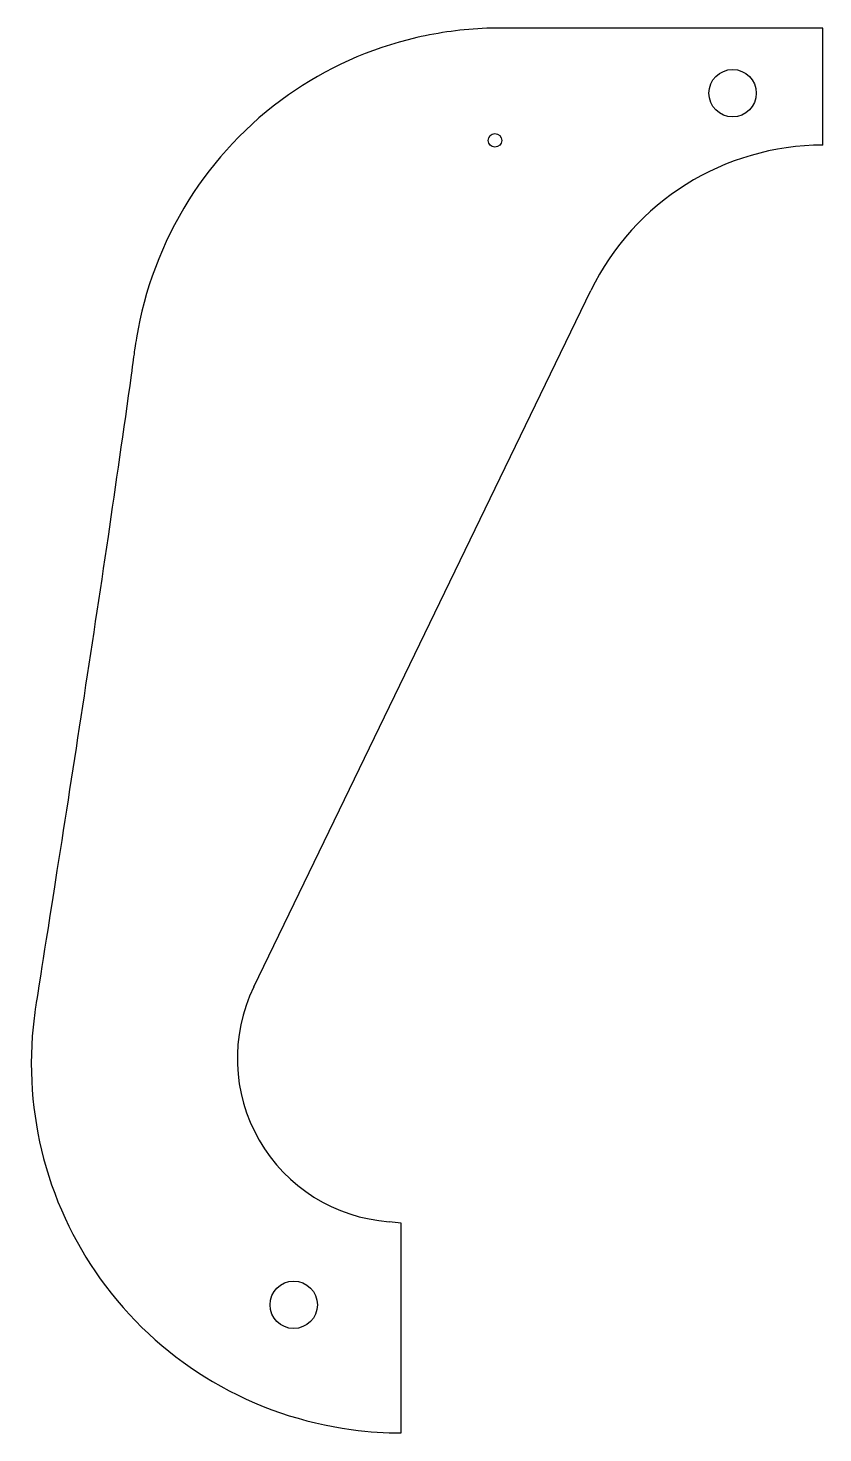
# Model space of a CAD drawing. Header units: millimetres. Extents: x -450 to -280, y -150 to 150.
import ezdxf

# ---------------------------------------------------------------- set-up
doc = ezdxf.new("R2010")
doc.units = ezdxf.units.MM
doc.layers.get('0').update_dxf_attribs({"linetype": 'CONTINUOUS'})

msp = doc.modelspace()

# ---------------------------------------------------------------- linework, layer by layer
for p, q in [((-280, 150), (-348.91, 150)), ((-280, 125), (-280, 150)), ((-401.5, -54.75), (-329.5, 93.97)), ((-370, -105.23), (-372.61, -104.9)), ((-370, -150), (-370, -105.23))]:
    msp.add_line(p, q)
for centre, radius in [((-299.27, 136.1), 5.06), ((-350, 126.02), 1.45), ((-392.96, -122.65), 5.06)]:
    msp.add_circle(centre, radius)
for centre, radius, start, end in [((-280, 70), 55, 90, 154.1666), ((-370, -70), 35, 154.1666, 265.7263)]:
    msp.add_arc(centre, radius, start, end)
for points, knots in [([(-348.91, 150), (-350.32, 150), (-350.96, 149.98), (-356.94, 149.76), (-361.92, 149.07), (-376.85, 145.62), (-386.11, 141.35), (-402.89, 129.53), (-409.99, 121.83), (-421.19, 104.03), (-424.82, 93.99), (-426.66, 83.08), (-426.76, 82.43), (-426.92, 81.32)], [-66.406357, -66.406357, -66.406357, -66.406357, -66.386806, -66.386806, -66.256997, -66.256997, -65.977781, -65.977781, -65.671031, -65.671031, -65.336383, -65.336383, -65.310501, -65.310501, -65.310501, -65.310501]), ([(-426.92, 81.32), (-427.07, 80.19), (-427.29, 78.59), (-429.3, 64.08), (-430.98, 52.46), (-436.18, 17.15), (-439.94, -7.21), (-446.51, -49.23), (-447.53, -55.66), (-448, -58.68)], [-65.3105007, -65.3105007, -65.3105007, -65.3105007, -65.284135, -65.284135, -65.1697804, -65.1697804, -64.9171676, -64.9171676, -64.7025464, -64.7025464, -64.7025464, -64.7025464]), ([(-448, -58.68), (-448.21, -59.96), (-448.29, -60.63), (-449.65, -71.79), (-448.84, -81.94), (-443.65, -101.56), (-439.06, -110.73), (-426.73, -127.11), (-418.89, -133.94), (-400.91, -144.56), (-390.82, -147.9), (-376.49, -149.85), (-373.61, -150), (-370, -150)], [-64.702546, -64.702546, -64.702546, -64.702546, -64.611051, -64.611051, -63.390445, -63.390445, -62.077603, -62.077603, -60.654049, -60.654049, -59.09895, -59.09895, -58.44722, -58.44722, -58.44722, -58.44722])]:
    msp.add_open_spline(points, degree=3, knots=knots)

doc.saveas('drawing.dxf')
